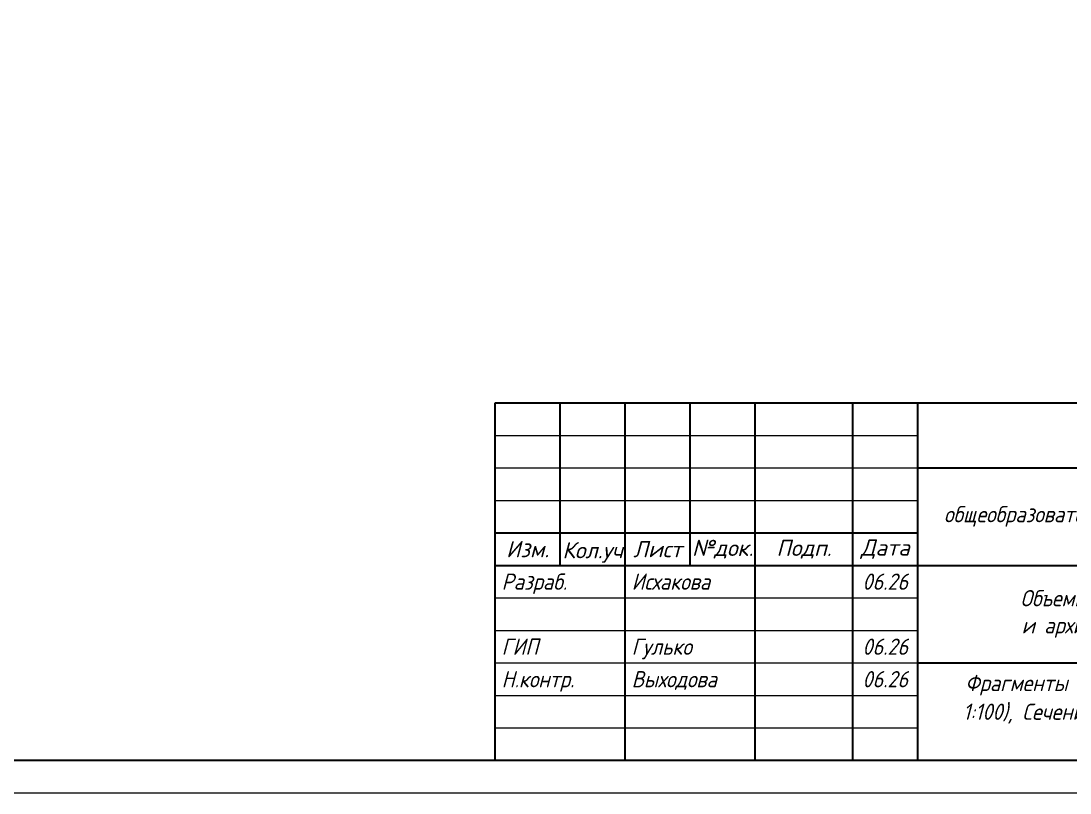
# Model space of a CAD drawing. Header units: millimetres. Extents: x 504091 to 2165846, y 135022 to 442887.
# Drawn here: x 1328008 to 1344142, y 300586 to 312457 of the extents above; entities that cross this region are included whole.
import ezdxf
from ezdxf.enums import TextEntityAlignment as Align

# ---------------------------------------------------------------- set-up
doc = ezdxf.new("R2010")
doc.units = ezdxf.units.MM
doc.layers.add('Ramka', color=7, linetype='Continuous', lineweight=35)
doc.styles.add('RAMKA', font='isocpeur.ttf', dxfattribs={"oblique": 15, "height": 2.5})

# ---------------------------------------------------------------- blocks, each defined once
blk = doc.blocks.new('FORMAT_REV_SPDS1')
at = {"lineweight": 30}
for p, q in [((404, 5), (404, 60)), ((404, 60), (589, 60)), ((414, 35), (414, 60)), ((424, 5), (424, 60)), ((434, 35), (434, 60)), ((444, 5), (444, 60)), ((459, 5), (459, 60)), ((469, 5), (469, 60)), ((469, 50), (589, 50)), ((404, 40), (469, 40)), ((404, 35), (469, 35)), ((469, 35), (589, 35)), ((469, 20), (589, 20))]:
    blk.add_line(p, q, dxfattribs=at)
at = {"lineweight": 20}
for p, q in [((404, 55), (469, 55)), ((404, 50), (469, 50)), ((404, 45), (469, 45)), ((404, 30), (469, 30)), ((404, 25), (469, 25)), ((404, 20), (469, 20)), ((404, 15), (469, 15)), ((404, 10), (469, 10))]:
    blk.add_line(p, q, dxfattribs=at)
at = {"lineweight": 5}
blk.add_lwpolyline([(0, 0), (0, 420), (594, 420), (594, 0)], close=True, dxfattribs=at)
at = {"lineweight": 30}
blk.add_lwpolyline([(20, 5), (20, 415), (589, 415), (589, 5)], close=True, dxfattribs=at)
at = {"char_height": 2.5, "attachment_point": 5, "style": 'RAMKA'}
for s, insert, width in [('Изм.', (409, 37.5), 10), ('Лист', (429, 37.5), 10), ('№док.', (439, 37.5), 10), ('Подп.', (451.5, 37.5), 15), ('Дата', (464, 37.5), 10), ('Кол.уч', (419, 37), 10)]:
    blk.add_mtext(s, dxfattribs=dict(at, insert=insert, width=width))
at = {"style": 'RAMKA', "oblique": 15, "width": 0.9}
for tag, height, p in [('СТРАНИЦА', 0.00025, (589, 415)), ('ДАТА1', 2.5, (464, 32.5)), ('ДАТА2', 2.5, (464, 27.5)), ('СТАДИЯ', 2.5, (546.5, 25)), ('ЛИСТ', 2.5, (561.5, 25)), ('ЛИСТОВ', 2.5, (579, 25)), ('ДАТА3', 2.5, (464, 22.5)), ('ДАТА4', 2.5, (464, 17.5)), ('ДАТА5', 2.5, (464, 12.5)), ('ДАТА6', 2.5, (464, 7.5))]:
    blk.add_attdef(tag, text='', height=height, dxfattribs=at).set_placement(p, align=Align.MIDDLE_CENTER)
at = {"style": 'RAMKA', "oblique": 15, "width": 0.9, "flags": 8}
blk.add_attdef('ШИФР', text='', height=5, dxfattribs=at).set_placement((529, 55), align=Align.MIDDLE_CENTER)
at = {"style": 'RAMKA', "oblique": 15, "width": 0.9}
for tag, p in [('ОБЪЕКТ_001', (523.43, 41.25)), ('КОМПЛЕКТ_001', (496.92, 26.25)), ('КОМПАНИЯ_001', (547.72, 13.33)), ('НАИМЕНОВАНИЕ_001', (487.02, 11.62)), ('КОМПАНИЯ_002', (553.45, 9.17))]:
    blk.add_attdef(tag, p, '', height=2.5, dxfattribs=at)
for tag, p in [('ДОЛЖНОСТЬ1', (405, 32.5)), ('ФИО1', (425, 32.5)), ('ДОЛЖНОСТЬ2', (405, 27.5)), ('ФИО2', (425, 27.5)), ('ДОЛЖНОСТЬ3', (405, 22.5)), ('ФИО3', (425, 22.5)), ('ДОЛЖНОСТЬ4', (405, 17.5)), ('ФИО4', (425, 17.5)), ('ДОЛЖНОСТЬ5', (405, 12.5)), ('ФИО5', (425, 12.5)), ('ДОЛЖНОСТЬ6', (405, 7.5)), ('ФИО6', (425, 7.5))]:
    blk.add_attdef(tag, text='', height=2.5, dxfattribs=at).set_placement(p, align=Align.MIDDLE_LEFT)
at = {"style": 'RAMKA', "oblique": 15, "width": 0.9, "flags": 8}
blk.add_attdef('ФОРМАТЛИСТА', text='', height=2.5, dxfattribs=at).set_placement((560, 2.5), align=Align.MIDDLE_LEFT)

msp = doc.modelspace()

# ---------------------------------------------------------------- block references
at = {"layer": 'Ramka'}
ref = msp.add_blockref('FORMAT_REV_SPDS1', (1294900.2524, 300585.5034), dxfattribs=dict(at, xscale=100, yscale=100, zscale=100))
ref.add_attrib('КОМПЛЕКТ_001', 'Объемно - планировочные', (1343379.2908, 303456.3368), dxfattribs={"layer": '0', "height": 250, "style": 'RAMKA', "oblique": 15, "width": 0.9})
ref.add_attrib('НАИМЕНОВАНИЕ_001', 'Фрагменты входов в подвал №1-6 (М', (1342530.1721, 302152.1701), dxfattribs={"layer": '0', "height": 250, "style": 'RAMKA', "oblique": 15, "width": 0.9})
ref.add_attrib('ДОЛЖНОСТЬ1', 'Разраб.', dxfattribs={"layer": '0', "height": 250, "style": 'RAMKA', "oblique": 15, "width": 0.9}).set_placement((1335400.2524, 303835.5034), align=Align.MIDDLE_LEFT)
ref.add_attrib('ДОЛЖНОСТЬ3', 'ГИП', dxfattribs={"layer": '0', "height": 250, "style": 'RAMKA', "oblique": 15, "width": 0.9}).set_placement((1335400.2524, 302835.5034), align=Align.MIDDLE_LEFT)
ref.add_attrib('ДОЛЖНОСТЬ4', 'Н.контр.', dxfattribs={"layer": '0', "height": 250, "style": 'RAMKA', "oblique": 15, "width": 0.9}).set_placement((1335400.2524, 302335.5034), align=Align.MIDDLE_LEFT)
ref.add_attrib('ФИО1', 'Исхакова', dxfattribs={"layer": '0', "height": 250, "style": 'RAMKA', "oblique": 15, "width": 0.9}).set_placement((1337400.2524, 303835.5034), align=Align.MIDDLE_LEFT)
ref.add_attrib('ФИО3', 'Гулько', dxfattribs={"layer": '0', "height": 250, "style": 'RAMKA', "oblique": 15, "width": 0.9}).set_placement((1337400.2524, 302835.5034), align=Align.MIDDLE_LEFT)
ref.add_attrib('ФИО4', 'Выходова', dxfattribs={"layer": '0', "height": 250, "style": 'RAMKA', "oblique": 15, "width": 0.9}).set_placement((1337400.2524, 302335.5034), align=Align.MIDDLE_LEFT)
ref.add_attrib('ДАТА1', '06.26', dxfattribs={"layer": '0', "height": 250, "style": 'RAMKA', "oblique": 15, "width": 0.9}).set_placement((1341300.2524, 303835.5034), align=Align.MIDDLE_CENTER)
ref.add_attrib('ДАТА3', '06.26', dxfattribs={"layer": '0', "height": 250, "style": 'RAMKA', "oblique": 15, "width": 0.9}).set_placement((1341300.2524, 302835.5034), align=Align.MIDDLE_CENTER)
ref.add_attrib('ДАТА4', '06.26', dxfattribs={"layer": '0', "height": 250, "style": 'RAMKA', "oblique": 15, "width": 0.9}).set_placement((1341300.2524, 302335.5034), align=Align.MIDDLE_CENTER)
ref.add_attrib('ОБЪЕКТ_002', 'общеобразовательного учреждения города Москвы Школа №1282 Сокольники', (1342204.1465, 304748.0034), dxfattribs={"layer": '0', "height": 250, "style": 'RAMKA', "oblique": 15, "width": 0.9})
ref.add_attrib('КОМПЛЕКТ_002', 'и архитектурные решения', (1343398.0569, 303039.6701), dxfattribs={"layer": '0', "height": 250, "style": 'RAMKA', "oblique": 15, "width": 0.9})
ref.add_attrib('НАИМЕНОВАНИЕ_002', '1:100), Сечение 1-1, 2-2, 3-3, 4-4, 5-5,', (1342496.4221, 301710.5034), dxfattribs={"layer": '0', "height": 250, "style": 'RAMKA', "oblique": 15, "width": 0.9})

doc.saveas('drawing.dxf')
